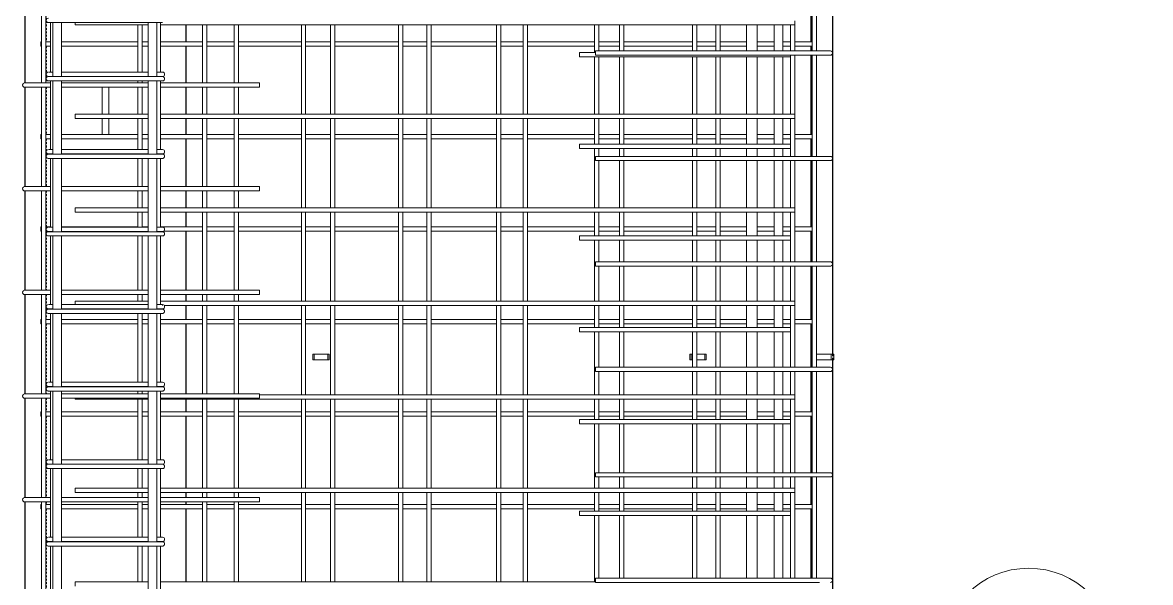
# Model space of a CAD drawing. Header units: millimetres. Extents: x 12473 to 23610, y -3081 to 6044.
# Drawn here: x 14611 to 16705, y 1246 to 2286 of the extents above; entities that cross this region are included whole.
import ezdxf

# ---------------------------------------------------------------- set-up
doc = ezdxf.new("R2010")
doc.units = ezdxf.units.MM
doc.linetypes.add('Dash', pattern=[6.36, 3.18, -3.18])
for name, color, linetype, lineweight in [('A-GENM', 13, 'Continuous', 18), ('A-WALL', 113, 'Continuous', 25), ('A-WALL-HDLN', 110, 'Dash', 25), ('G-ANNO-SYMB', 111, 'Continuous', 9), ('S-RBAR', 171, 'Continuous', 18)]:
    doc.layers.add(name, color=color, linetype=linetype, lineweight=lineweight)

# ---------------------------------------------------------------- blocks, each defined once
blk = doc.blocks.new('RR spread anchor face based - RR-SA-2_5-200-V2-Elevation Front 1')
at = {"layer": 'A-GENM'}
for p, q in [((15849.6, 630), (15852.1, 630)), ((15849.6, 620), (15849.6, 630)), ((15852.1, 630), (15854.6, 630)), ((15852.1, 620), (15852.1, 630)), ((15862.6, 630), (15877.1, 630)), ((15877.1, 630), (15879.6, 630)), ((15877.1, 620), (15877.1, 630)), ((15879.6, 630), (15879.6, 620)), ((15852.1, 620), (15849.6, 620)), ((15854.6, 620), (15852.1, 620)), ((15877.1, 620), (15862.6, 620)), ((15879.6, 620), (15877.1, 620))]:
    blk.add_line(p, q, dxfattribs=at)
blk = doc.blocks.new('RR spread anchor face based - RR-SA-2_5-250-1726823-Elevation Front 1')
at = {"layer": 'A-GENM'}
for p, q in [((16074.6, 1670), (16076.6, 1670)), ((16076.6, 1660), (16074.6, 1660)), ((16084.6, 1670), (16112.1, 1670)), ((16112.1, 1660), (16084.6, 1660)), ((16112.1, 1670), (16117.1, 1670)), ((16112.1, 1660), (16112.1, 1670)), ((16117.1, 1660), (16112.1, 1660)), ((16117.1, 1670), (16117.1, 1660))]:
    blk.add_line(p, q, dxfattribs=at)
blk = doc.blocks.new('RR spread anchor face based - RR-SA-2_5-200-V4-Elevation Front 1')
at = {"layer": 'A-GENM'}
for p, q in [((15149.6, -700), (15152.1, -700)), ((15149.6, -710), (15149.6, -700)), ((15152.1, -710), (15149.6, -710)), ((15152.1, -700), (15177.1, -700)), ((15152.1, -710), (15152.1, -700)), ((15177.1, -710), (15152.1, -710)), ((15177.1, -700), (15179.6, -700)), ((15177.1, -710), (15177.1, -700)), ((15179.6, -710), (15177.1, -710)), ((15179.6, -700), (15179.6, -710))]:
    blk.add_line(p, q, dxfattribs=at)
blk = doc.blocks.new('Detail View - M_Section Head - Filled SHOP DWG-1002450-Elevation Front 1')
at = {"layer": 'G-ANNO-SYMB'}
h = blk.add_hatch(color=256, dxfattribs=at)
edge = h.paths.add_edge_path()
edge.add_line((16252.2, 3732.8), (16318.5, 3732.8))
edge.add_arc((16478.5, 3732.8), 160, 180, 225)
edge.add_line((16365.4, 3619.7), (16252.2, 3732.8))
h = blk.add_hatch(color=256, dxfattribs=at)
edge = h.paths.add_edge_path()
edge.add_line((16704.8, 3732.8), (16591.6, 3619.7))
edge.add_arc((16478.5, 3732.8), 160, 315, 360)
edge.add_line((16638.5, 3732.8), (16704.8, 3732.8))
h = blk.add_hatch(color=256, dxfattribs=at)
edge = h.paths.add_edge_path()
edge.add_line((16478.5, 3506.5), (16365.4, 3619.7))
edge.add_arc((16478.5, 3732.8), 160, 225, 270)
edge.add_line((16478.5, 3572.8), (16478.5, 3506.5))
h = blk.add_hatch(color=256, dxfattribs=at)
edge = h.paths.add_edge_path()
edge.add_line((16478.5, 3506.5), (16478.5, 3572.8))
edge.add_arc((16478.5, 3732.8), 160, 270, 315)
edge.add_line((16591.6, 3619.7), (16478.5, 3506.5))
for p, q in [((16478.5, 3506.5), (16252.2, 3732.8)), ((16318.5, 3732.8), (16252.2, 3732.8)), ((16252.2, 3732.8), (16365.4, 3619.7)), ((16318.5, 3732.8), (16252.2, 3732.8)), ((16478.5, 3506.5), (16704.8, 3732.8)), ((16591.6, 3619.7), (16704.8, 3732.8)), ((16638.5, 3732.8), (16704.8, 3732.8)), ((16704.8, 3732.8), (16638.5, 3732.8)), ((16365.4, 3619.7), (16478.5, 3506.5)), ((16478.5, 3506.5), (16591.6, 3619.7)), ((16478.5, 3572.8), (16478.5, 3506.5)), ((16478.5, 3506.5), (16478.5, 3572.8))]:
    blk.add_line(p, q, dxfattribs=at)
for start, end in [(360, 180), (180, 360), (180, 225), (315, 0), (225, 270), (270, 315)]:
    blk.add_arc((16478.5, 3732.8), 160, start, end, dxfattribs=at)

msp = doc.modelspace()

# ---------------------------------------------------------------- linework, layer by layer
at = {"layer": 'A-GENM', "flags": 128}
for points in [[(14758.2, 2165.8), (14758.2, 2154.2), (14758.2, 2137.1), (14758.2, 2117.1), (14758.2, 2115.9)], [(14770.9, 2115.9), (14770.9, 2122.6), (14770.9, 2142.2), (14770.9, 2158), (14770.9, 2166)], [(14758.2, 2107.9), (14758.2, 2097.6), (14758.2, 2081.7), (14758.2, 2078.2)], [(14770.9, 2078.2), (14770.9, 2085.5), (14770.9, 2102.7), (14770.9, 2107.9)]]:
    msp.add_lwpolyline(points, dxfattribs=at)
at = {"layer": 'A-WALL'}
for p, q in [((16114.6, 2990), (16114.6, 1670)), ((16074.6, 2249.9), (16074.6, 2413.7)), ((14614.6, 2358.5), (14614.6, 2174)), ((14914.6, 2249.9), (14914.6, 2281.5)), ((14914.6, 2174), (14914.6, 2241.9)), ((16074.6, 2233.4), (16074.6, 2241.9)), ((16074.6, 2078.2), (16074.6, 2225.4)), ((14614.6, 2166), (14614.6, 1981.5)), ((14914.6, 2115.9), (14914.6, 2166)), ((14914.6, 2078.2), (14914.6, 2107.9)), ((14914.6, 1981.5), (14914.6, 2070.2)), ((16074.6, 2037.6), (16074.6, 2070.2)), ((16074.6, 1906.4), (16074.6, 2029.6)), ((14614.6, 1973.5), (14614.6, 1789)), ((14914.6, 1942.2), (14914.6, 1973.5)), ((14914.6, 1906.4), (14914.6, 1934.2)), ((14914.6, 1789), (14914.6, 1898.4)), ((16074.6, 1841.8), (16074.6, 1898.4)), ((16074.6, 1734.7), (16074.6, 1833.8)), ((14614.6, 1781), (14614.6, 1596.5)), ((14914.6, 1768.6), (14914.6, 1781)), ((14914.6, 1734.7), (14914.6, 1760.6)), ((14914.6, 1596.5), (14914.6, 1726.7)), ((16074.6, 1646), (16074.6, 1726.7)), ((16114.6, 1660), (16114.6, 630)), ((16074.6, 1562.9), (16074.6, 1638)), ((14614.6, 1588.5), (14614.6, 1404)), ((14914.6, 1562.9), (14914.6, 1587)), ((14914.6, 1421.3), (14914.6, 1554.9)), ((16074.6, 1450.2), (16074.6, 1554.9)), ((16074.6, 1391.1), (16074.6, 1442.2)), ((14914.6, 1404), (14914.6, 1413.3)), ((14614.6, 1396), (14614.6, 1211.5)), ((14914.6, 1391.1), (14914.6, 1396)), ((14914.6, 1247.7), (14914.6, 1383.1)), ((16074.6, 1254.4), (16074.6, 1383.1))]:
    msp.add_line(p, q, dxfattribs=at)
at = {"layer": 'A-WALL-HDLN'}
for p, q in [((14654.6, 2358.5), (14654.6, 2249.9)), ((14654.6, 2241.9), (14654.6, 2191.1)), ((14654.6, 2188.9), (14654.6, 2182.7)), ((14654.6, 2180.5), (14654.6, 2174)), ((14654.6, 2166), (14654.6, 2078.2)), ((14654.6, 2070.2), (14654.6, 2047.1)), ((14654.6, 2045), (14654.6, 2038.7)), ((14654.6, 2036.6), (14654.6, 1981.5)), ((14654.6, 1973.5), (14654.6, 1906.4)), ((14654.6, 1898.4), (14654.6, 1894.8)), ((14654.6, 1892.6), (14654.6, 1789)), ((14654.6, 1781), (14654.6, 1759.3)), ((14654.6, 1757.1), (14654.6, 1750.8)), ((14654.6, 1748.7), (14654.6, 1734.7)), ((14654.6, 1726.7), (14654.6, 1615.3)), ((16114.6, 1670), (16114.6, 1660)), ((14654.6, 1613.1), (14654.6, 1606.9)), ((14654.6, 1604.7), (14654.6, 1596.5)), ((14654.6, 1588.5), (14654.6, 1562.9)), ((14654.6, 1554.9), (14654.6, 1471.4)), ((14654.6, 1469.2), (14654.6, 1462.9)), ((14654.6, 1460.8), (14654.6, 1404)), ((14654.6, 1396), (14654.6, 1391.1)), ((14654.6, 1383.1), (14654.6, 1327.4)), ((14654.6, 1325.2), (14654.6, 1319)), ((14654.6, 1316.8), (14654.6, 1219.4))]:
    msp.add_line(p, q, dxfattribs=at)
at = {"layer": 'S-RBAR'}
for p, q in [((16076.6, 2233.4), (16076.6, 2421.2)), ((16084.6, 2233.4), (16084.6, 2421.2)), ((14645.6, 2174), (14645.6, 2358.5)), ((14653.6, 2174), (14653.6, 2358.5)), ((14678.6, 2286), (14658.6, 2286)), ((14662.7, 2194), (14662.7, 2286)), ((14666.8, 2185.6), (14666.8, 2286)), ((14678.6, 2286), (14850.6, 2286)), ((14682.8, 2185.6), (14682.8, 2286)), ((14708.1, 2281.5), (14708.1, 2286)), ((14843.9, 2185.6), (14843.9, 2286)), ((14864.7, 2286), (14850.6, 2286)), ((14859.9, 2185.6), (14859.9, 2286)), ((14870.6, 2286), (14864.7, 2286)), ((14870.6, 2286), (14864.7, 2286)), ((14866.5, 2194), (14866.5, 2286)), ((16044.6, 2281.5), (16044.6, 2289.5)), ((14708.1, 2281.5), (14843.9, 2281.5)), ((14824.5, 2194), (14824.5, 2281.5)), ((14832.5, 2194), (14832.5, 2281.5)), ((14866.5, 2281.5), (16044.6, 2281.5)), ((14944.6, 2174), (14944.6, 2281.5)), ((14952.6, 2174), (14952.6, 2281.5)), ((15003.4, 2174), (15003.4, 2281.5)), ((15011.4, 2174), (15011.4, 2281.5)), ((15128.2, 2115.9), (15128.2, 2281.5)), ((15136.2, 2115.9), (15136.2, 2281.5)), ((15182.2, 2115.9), (15182.2, 2281.5)), ((15190.2, 2115.9), (15190.2, 2281.5)), ((15308.6, 2115.9), (15308.6, 2281.5)), ((15316.6, 2115.9), (15316.6, 2281.5)), ((15361.1, 2115.9), (15361.1, 2281.5)), ((15369.1, 2115.9), (15369.1, 2281.5)), ((15490.6, 2115.9), (15490.6, 2281.5)), ((15498.6, 2115.9), (15498.6, 2281.5)), ((15540, 2115.9), (15540, 2281.5)), ((15548, 2115.9), (15548, 2281.5)), ((15672.6, 2230.6), (15672.6, 2281.5)), ((15680.6, 2233.4), (15680.6, 2281.5)), ((15718.8, 2233.4), (15718.8, 2281.5)), ((15726.8, 2233.4), (15726.8, 2281.5)), ((15854.6, 2233.4), (15854.6, 2281.5)), ((15862.6, 2233.4), (15862.6, 2281.5)), ((15897.7, 2233.4), (15897.7, 2281.5)), ((15905.7, 2233.4), (15905.7, 2281.5)), ((15954.6, 2233.4), (15954.6, 2281.5)), ((15974.6, 2233.4), (15974.6, 2281.5)), ((16006.3, 2233.4), (16006.3, 2281.5)), ((16022.3, 2233.4), (16022.3, 2281.5)), ((16036.6, 2233.4), (16036.6, 2281.5)), ((16044.6, 2233.4), (16044.6, 2281.5)), ((14644.6, 2249.9), (14645.6, 2249.9)), ((14644.6, 2241.9), (14644.6, 2249.9)), ((14644.6, 2241.9), (14645.6, 2241.9)), ((14653.6, 2249.9), (14662.7, 2249.9)), ((14653.6, 2241.9), (14662.7, 2241.9)), ((14682.8, 2249.9), (14824.5, 2249.9)), ((14682.8, 2241.9), (14824.5, 2241.9)), ((14832.5, 2249.9), (14843.9, 2249.9)), ((14832.5, 2241.9), (14843.9, 2241.9)), ((14866.5, 2249.9), (14944.6, 2249.9)), ((14866.5, 2241.9), (14944.6, 2241.9)), ((14952.6, 2249.9), (15003.4, 2249.9)), ((14952.6, 2241.9), (15003.4, 2241.9)), ((15011.4, 2249.9), (15128.2, 2249.9)), ((15011.4, 2241.9), (15128.2, 2241.9)), ((15136.2, 2249.9), (15182.2, 2249.9)), ((15136.2, 2241.9), (15182.2, 2241.9)), ((15190.2, 2249.9), (15308.6, 2249.9)), ((15190.2, 2241.9), (15308.6, 2241.9)), ((15316.6, 2249.9), (15361.1, 2249.9)), ((15316.6, 2241.9), (15361.1, 2241.9)), ((15369.1, 2249.9), (15490.6, 2249.9)), ((15369.1, 2241.9), (15490.6, 2241.9)), ((15498.6, 2249.9), (15540, 2249.9)), ((15498.6, 2241.9), (15540, 2241.9)), ((15548, 2249.9), (15672.6, 2249.9)), ((15548, 2241.9), (15672.6, 2241.9)), ((15680.6, 2249.9), (15718.8, 2249.9)), ((15680.6, 2241.9), (15718.8, 2241.9)), ((15726.8, 2249.9), (15854.6, 2249.9)), ((15726.8, 2241.9), (15854.6, 2241.9)), ((15862.6, 2249.9), (15897.7, 2249.9)), ((15862.6, 2241.9), (15897.7, 2241.9)), ((15905.7, 2249.9), (15954.6, 2249.9)), ((15905.7, 2241.9), (15954.6, 2241.9)), ((15974.6, 2249.9), (16006.3, 2249.9)), ((15974.6, 2241.9), (16006.3, 2241.9)), ((16022.3, 2249.9), (16036.6, 2249.9)), ((16022.3, 2241.9), (16036.6, 2241.9)), ((16044.6, 2249.9), (16076.6, 2249.9)), ((16044.6, 2241.9), (16076.6, 2241.9)), ((15674.6, 2230.6), (15644.6, 2230.6)), ((15644.6, 2230.6), (15644.6, 2222.6)), ((16004.6, 2222.6), (15644.6, 2222.6)), ((15672.6, 2115.9), (15672.6, 2222.6)), ((15674.6, 2233.4), (16090.6, 2233.4)), ((15674.6, 2225.4), (15674.6, 2233.4)), ((15674.6, 2225.4), (16090.6, 2225.4)), ((15680.6, 2115.9), (15680.6, 2222.6)), ((15718.8, 2115.9), (15718.8, 2222.6)), ((15726.8, 2115.9), (15726.8, 2222.6)), ((15854.6, 2115.9), (15854.6, 2222.6)), ((15862.6, 2115.9), (15862.6, 2222.6)), ((15897.7, 2115.9), (15897.7, 2222.6)), ((15905.7, 2115.9), (15905.7, 2222.6)), ((15954.6, 2115.9), (15954.6, 2222.6)), ((15974.6, 2115.9), (15974.6, 2222.6)), ((16004.6, 2222.6), (16037.2, 2222.6)), ((16006.3, 2115.9), (16006.3, 2222.6)), ((16022.3, 2115.9), (16022.3, 2222.6)), ((16036.6, 2115.9), (16036.6, 2225.4)), ((16044.6, 2115.9), (16044.6, 2225.4)), ((16076.6, 2037.6), (16076.6, 2225.4)), ((16084.6, 2037.6), (16084.6, 2225.4)), ((16110.6, 2233.4), (16090.6, 2233.4)), ((16110.6, 2225.4), (16090.6, 2225.4)), ((14658.4, 2186), (14666.2, 2186)), ((14678.4, 2185.6), (14658.4, 2185.6)), ((14659.1, 2194), (14664.2, 2194)), ((14664.2, 2194), (14666.4, 2194)), ((14678.4, 2185.6), (14850.4, 2185.6)), ((14843.9, 2194), (14682.8, 2194)), ((14843.9, 2186), (14682.8, 2186)), ((14870.4, 2185.6), (14850.4, 2185.6)), ((14870.4, 2185.6), (14850.4, 2185.6)), ((14860.1, 2194), (14864.5, 2194)), ((14860.5, 2186), (14870.4, 2186)), ((14864.5, 2194), (14870.4, 2194)), ((14614.6, 2174), (14634.6, 2174)), ((14614.6, 2166), (14634.6, 2166)), ((14662.7, 2174), (14634.6, 2174)), ((14662.7, 2166), (14634.6, 2166)), ((14645.6, 1981.5), (14645.6, 2166)), ((14653.6, 1981.5), (14653.6, 2166)), ((14678.4, 2177.6), (14658.4, 2177.6)), ((14662.7, 2050.1), (14662.7, 2177.6)), ((14666.8, 2041.7), (14666.8, 2177.6)), ((14678.4, 2177.6), (14850.4, 2177.6)), ((14682.8, 2041.7), (14682.8, 2177.6)), ((14843.9, 2174), (14682.8, 2174)), ((14843.9, 2166), (14682.8, 2166)), ((14824.5, 2174), (14824.5, 2177.6)), ((14824.5, 2115.9), (14824.5, 2166)), ((14832.5, 2174), (14832.5, 2177.6)), ((14832.5, 2115.9), (14832.5, 2166)), ((14843.9, 2041.7), (14843.9, 2177.6)), ((14864.5, 2177.6), (14850.4, 2177.6)), ((14859.9, 2041.7), (14859.9, 2177.6)), ((14870.4, 2177.6), (14864.5, 2177.6)), ((14870.4, 2177.6), (14864.5, 2177.6)), ((14866.5, 2050.1), (14866.5, 2177.6)), ((15050.6, 2174), (14866.5, 2174)), ((15050.6, 2166), (14866.5, 2166)), ((14944.6, 2115.9), (14944.6, 2166)), ((14952.6, 2115.9), (14952.6, 2166)), ((15003.4, 2115.9), (15003.4, 2166)), ((15011.4, 2115.9), (15011.4, 2166)), ((15050.6, 2174), (15050.6, 2166)), ((14708.1, 2115.9), (14843.9, 2115.9)), ((14708.1, 2107.9), (14708.1, 2115.9)), ((14866.5, 2115.9), (16044.6, 2115.9)), ((16044.6, 2107.9), (16044.6, 2115.9)), ((14708.1, 2107.9), (14843.9, 2107.9)), ((14824.5, 2050.1), (14824.5, 2107.9)), ((14832.5, 2050.1), (14832.5, 2107.9)), ((14866.5, 2107.9), (16044.6, 2107.9)), ((14944.6, 1981.5), (14944.6, 2107.9)), ((14952.6, 1981.5), (14952.6, 2107.9)), ((15003.4, 1981.5), (15003.4, 2107.9)), ((15011.4, 1981.5), (15011.4, 2107.9)), ((15128.2, 1942.2), (15128.2, 2107.9)), ((15136.2, 1942.2), (15136.2, 2107.9)), ((15182.2, 1942.2), (15182.2, 2107.9)), ((15190.2, 1942.2), (15190.2, 2107.9)), ((15308.6, 1942.2), (15308.6, 2107.9)), ((15316.6, 1942.2), (15316.6, 2107.9)), ((15361.1, 1942.2), (15361.1, 2107.9)), ((15369.1, 1942.2), (15369.1, 2107.9)), ((15490.6, 1942.2), (15490.6, 2107.9)), ((15498.6, 1942.2), (15498.6, 2107.9)), ((15540, 1942.2), (15540, 2107.9)), ((15548, 1942.2), (15548, 2107.9)), ((15672.6, 2060.2), (15672.6, 2107.9)), ((15680.6, 2060.2), (15680.6, 2107.9)), ((15718.8, 2060.2), (15718.8, 2107.9)), ((15726.8, 2060.2), (15726.8, 2107.9)), ((15854.6, 2060.2), (15854.6, 2107.9)), ((15862.6, 2060.2), (15862.6, 2107.9)), ((15897.7, 2060.2), (15897.7, 2107.9)), ((15905.7, 2060.2), (15905.7, 2107.9)), ((15954.6, 2060.2), (15954.6, 2107.9)), ((15974.6, 2060.2), (15974.6, 2107.9)), ((16006.3, 2060.2), (16006.3, 2107.9)), ((16022.3, 2060.2), (16022.3, 2107.9)), ((16036.6, 2037.6), (16036.6, 2107.9)), ((16044.6, 2037.6), (16044.6, 2107.9)), ((14644.6, 2078.2), (14645.6, 2078.2)), ((14644.6, 2070.2), (14644.6, 2078.2)), ((14653.6, 2078.2), (14662.7, 2078.2)), ((14682.8, 2078.2), (14824.5, 2078.2)), ((14832.5, 2078.2), (14843.9, 2078.2)), ((14866.5, 2078.2), (14944.6, 2078.2)), ((14952.6, 2078.2), (15003.4, 2078.2)), ((15011.4, 2078.2), (15128.2, 2078.2)), ((15136.2, 2078.2), (15182.2, 2078.2)), ((15190.2, 2078.2), (15308.6, 2078.2)), ((15316.6, 2078.2), (15361.1, 2078.2)), ((15369.1, 2078.2), (15490.6, 2078.2)), ((15498.6, 2078.2), (15540, 2078.2)), ((15548, 2078.2), (15672.6, 2078.2)), ((15680.6, 2078.2), (15718.8, 2078.2)), ((15726.8, 2078.2), (15854.6, 2078.2)), ((15862.6, 2078.2), (15897.7, 2078.2)), ((15905.7, 2078.2), (15954.6, 2078.2)), ((15974.6, 2078.2), (16006.3, 2078.2)), ((16022.3, 2078.2), (16036.6, 2078.2)), ((16044.6, 2078.2), (16076.6, 2078.2)), ((14644.6, 2070.2), (14645.6, 2070.2)), ((14653.6, 2070.2), (14662.7, 2070.2)), ((14682.8, 2070.2), (14824.5, 2070.2)), ((14832.5, 2070.2), (14843.9, 2070.2)), ((14866.5, 2070.2), (14944.6, 2070.2)), ((14952.6, 2070.2), (15003.4, 2070.2)), ((15011.4, 2070.2), (15128.2, 2070.2)), ((15136.2, 2070.2), (15182.2, 2070.2)), ((15190.2, 2070.2), (15308.6, 2070.2)), ((15316.6, 2070.2), (15361.1, 2070.2)), ((15369.1, 2070.2), (15490.6, 2070.2)), ((15498.6, 2070.2), (15540, 2070.2)), ((15548, 2070.2), (15672.6, 2070.2)), ((16004.6, 2060.2), (15644.6, 2060.2)), ((15644.6, 2060.2), (15644.6, 2052.2)), ((15680.6, 2070.2), (15718.8, 2070.2)), ((15726.8, 2070.2), (15854.6, 2070.2)), ((15862.6, 2070.2), (15897.7, 2070.2)), ((15905.7, 2070.2), (15954.6, 2070.2)), ((15974.6, 2070.2), (16006.3, 2070.2)), ((16004.6, 2060.2), (16037.2, 2060.2)), ((16022.3, 2070.2), (16036.6, 2070.2)), ((16044.6, 2070.2), (16076.6, 2070.2)), ((14658.4, 2042.1), (14666.2, 2042.1)), ((14678.4, 2041.7), (14658.4, 2041.7)), ((14678.4, 2033.7), (14658.4, 2033.7)), ((14659.1, 2050.1), (14664.2, 2050.1)), ((14662.7, 1906.1), (14662.7, 2033.7)), ((14664.2, 2050.1), (14666.4, 2050.1)), ((14666.8, 1897.7), (14666.8, 2033.7)), ((14678.4, 2041.7), (14850.4, 2041.7)), ((14678.4, 2033.7), (14850.4, 2033.7)), ((14843.9, 2050.1), (14682.8, 2050.1)), ((14843.9, 2042.1), (14682.8, 2042.1)), ((14682.8, 1897.7), (14682.8, 2033.7)), ((14824.5, 1981.5), (14824.5, 2033.7)), ((14832.5, 1981.5), (14832.5, 2033.7)), ((14843.9, 1897.7), (14843.9, 2033.7)), ((14870.4, 2041.7), (14850.4, 2041.7)), ((14870.4, 2041.7), (14850.4, 2041.7)), ((14864.5, 2033.7), (14850.4, 2033.7)), ((14859.9, 1897.7), (14859.9, 2033.7)), ((14860.1, 2050.1), (14864.5, 2050.1)), ((14860.5, 2042.1), (14870.4, 2042.1)), ((14864.5, 2050.1), (14870.4, 2050.1)), ((14870.4, 2033.7), (14864.5, 2033.7)), ((14870.4, 2033.7), (14864.5, 2033.7)), ((14866.5, 1906.1), (14866.5, 2033.7)), ((16004.6, 2052.2), (15644.6, 2052.2)), ((15672.6, 1942.2), (15672.6, 2052.2)), ((15674.6, 2037.6), (16090.6, 2037.6)), ((15674.6, 2029.6), (15674.6, 2037.6)), ((15680.6, 2037.6), (15680.6, 2052.2)), ((15718.8, 2037.6), (15718.8, 2052.2)), ((15726.8, 2037.6), (15726.8, 2052.2)), ((15854.6, 2037.6), (15854.6, 2052.2)), ((15862.6, 2037.6), (15862.6, 2052.2)), ((15897.7, 2037.6), (15897.7, 2052.2)), ((15905.7, 2037.6), (15905.7, 2052.2)), ((15954.6, 2037.6), (15954.6, 2052.2)), ((15974.6, 2037.6), (15974.6, 2052.2)), ((16004.6, 2052.2), (16037.2, 2052.2)), ((16006.3, 2037.6), (16006.3, 2052.2)), ((16022.3, 2037.6), (16022.3, 2052.2)), ((16110.6, 2037.6), (16090.6, 2037.6)), ((15674.6, 2029.6), (16090.6, 2029.6)), ((15680.6, 1942.2), (15680.6, 2029.6)), ((15718.8, 1942.2), (15718.8, 2029.6)), ((15726.8, 1942.2), (15726.8, 2029.6)), ((15854.6, 1942.2), (15854.6, 2029.6)), ((15862.6, 1942.2), (15862.6, 2029.6)), ((15897.7, 1942.2), (15897.7, 2029.6)), ((15905.7, 1942.2), (15905.7, 2029.6)), ((15954.6, 1942.2), (15954.6, 2029.6)), ((15974.6, 1942.2), (15974.6, 2029.6)), ((16006.3, 1942.2), (16006.3, 2029.6)), ((16022.3, 1942.2), (16022.3, 2029.6)), ((16036.6, 1942.2), (16036.6, 2029.6)), ((16044.6, 1942.2), (16044.6, 2029.6)), ((16076.6, 1841.8), (16076.6, 2029.6)), ((16084.6, 1841.8), (16084.6, 2029.6)), ((16110.6, 2029.6), (16090.6, 2029.6)), ((14614.6, 1981.5), (14634.6, 1981.5)), ((14614.6, 1973.5), (14634.6, 1973.5)), ((14662.7, 1981.5), (14634.6, 1981.5)), ((14662.7, 1973.5), (14634.6, 1973.5)), ((14645.6, 1789), (14645.6, 1973.5)), ((14653.6, 1789), (14653.6, 1973.5)), ((14843.9, 1981.5), (14682.8, 1981.5)), ((14843.9, 1973.5), (14682.8, 1973.5)), ((14824.5, 1942.2), (14824.5, 1973.5)), ((14832.5, 1942.2), (14832.5, 1973.5)), ((15050.6, 1981.5), (14866.5, 1981.5)), ((15050.6, 1973.5), (14866.5, 1973.5)), ((14944.6, 1942.2), (14944.6, 1973.5)), ((14952.6, 1942.2), (14952.6, 1973.5)), ((15003.4, 1942.2), (15003.4, 1973.5)), ((15011.4, 1942.2), (15011.4, 1973.5)), ((15050.6, 1981.5), (15050.6, 1973.5)), ((14708.1, 1942.2), (14843.9, 1942.2)), ((14708.1, 1934.2), (14708.1, 1942.2)), ((14708.1, 1934.2), (14843.9, 1934.2)), ((14824.5, 1906.1), (14824.5, 1934.2)), ((14832.5, 1906.1), (14832.5, 1934.2)), ((14866.5, 1942.2), (16044.6, 1942.2)), ((14866.5, 1934.2), (16044.6, 1934.2)), ((14944.6, 1789), (14944.6, 1934.2)), ((14952.6, 1789), (14952.6, 1934.2)), ((15003.4, 1789), (15003.4, 1934.2)), ((15011.4, 1789), (15011.4, 1934.2)), ((15128.2, 1768.6), (15128.2, 1934.2)), ((15136.2, 1768.6), (15136.2, 1934.2)), ((15182.2, 1768.6), (15182.2, 1934.2)), ((15190.2, 1768.6), (15190.2, 1934.2)), ((15308.6, 1768.6), (15308.6, 1934.2)), ((15316.6, 1768.6), (15316.6, 1934.2)), ((15361.1, 1768.6), (15361.1, 1934.2)), ((15369.1, 1768.6), (15369.1, 1934.2)), ((15490.6, 1768.6), (15490.6, 1934.2)), ((15498.6, 1768.6), (15498.6, 1934.2)), ((15540, 1768.6), (15540, 1934.2)), ((15548, 1768.6), (15548, 1934.2)), ((15672.6, 1889.8), (15672.6, 1934.2)), ((15680.6, 1889.8), (15680.6, 1934.2)), ((15718.8, 1889.8), (15718.8, 1934.2)), ((15726.8, 1889.8), (15726.8, 1934.2)), ((15854.6, 1889.8), (15854.6, 1934.2)), ((15862.6, 1889.8), (15862.6, 1934.2)), ((15897.7, 1889.8), (15897.7, 1934.2)), ((15905.7, 1889.8), (15905.7, 1934.2)), ((15954.6, 1889.8), (15954.6, 1934.2)), ((15974.6, 1889.8), (15974.6, 1934.2)), ((16006.3, 1889.8), (16006.3, 1934.2)), ((16022.3, 1889.8), (16022.3, 1934.2)), ((16036.6, 1841.8), (16036.6, 1934.2)), ((16044.6, 1934.2), (16044.6, 1942.2)), ((16044.6, 1841.8), (16044.6, 1934.2)), ((14644.6, 1906.4), (14645.6, 1906.4)), ((14644.6, 1898.4), (14644.6, 1906.4)), ((14653.6, 1906.4), (14662.7, 1906.4)), ((14659.1, 1906.1), (14664.2, 1906.1)), ((14664.2, 1906.1), (14666.4, 1906.1)), ((14682.8, 1906.4), (14824.5, 1906.4)), ((14843.9, 1906.1), (14682.8, 1906.1)), ((14832.5, 1906.4), (14843.9, 1906.4)), ((14860.1, 1906.1), (14864.5, 1906.1)), ((14864.5, 1906.1), (14870.4, 1906.1)), ((14866.5, 1906.4), (14944.6, 1906.4)), ((14952.6, 1906.4), (15003.4, 1906.4)), ((15011.4, 1906.4), (15128.2, 1906.4)), ((15136.2, 1906.4), (15182.2, 1906.4)), ((15190.2, 1906.4), (15308.6, 1906.4)), ((15316.6, 1906.4), (15361.1, 1906.4)), ((15369.1, 1906.4), (15490.6, 1906.4)), ((15498.6, 1906.4), (15540, 1906.4)), ((15548, 1906.4), (15672.6, 1906.4)), ((15680.6, 1906.4), (15718.8, 1906.4)), ((15726.8, 1906.4), (15854.6, 1906.4)), ((15862.6, 1906.4), (15897.7, 1906.4)), ((15905.7, 1906.4), (15954.6, 1906.4)), ((15974.6, 1906.4), (16006.3, 1906.4)), ((16022.3, 1906.4), (16036.6, 1906.4)), ((16044.6, 1906.4), (16076.6, 1906.4)), ((14644.6, 1898.4), (14645.6, 1898.4)), ((14653.6, 1898.4), (14656.9, 1898.4)), ((14658.4, 1898.1), (14666.2, 1898.1)), ((14678.4, 1897.7), (14658.4, 1897.7)), ((14678.4, 1889.7), (14658.4, 1889.7)), ((14662.7, 1762.2), (14662.7, 1889.7)), ((14666.8, 1753.8), (14666.8, 1889.7)), ((14678.4, 1897.7), (14850.4, 1897.7)), ((14678.4, 1889.7), (14850.4, 1889.7)), ((14843.9, 1898.1), (14682.8, 1898.1)), ((14682.8, 1753.8), (14682.8, 1889.7)), ((14824.5, 1789), (14824.5, 1889.7)), ((14832.5, 1789), (14832.5, 1889.7)), ((14843.9, 1753.8), (14843.9, 1889.7)), ((14870.4, 1897.7), (14850.4, 1897.7)), ((14870.4, 1897.7), (14850.4, 1897.7)), ((14864.5, 1889.7), (14850.4, 1889.7)), ((14859.9, 1753.8), (14859.9, 1889.7)), ((14860.5, 1898.1), (14870.4, 1898.1)), ((14870.4, 1889.7), (14864.5, 1889.7)), ((14870.4, 1889.7), (14864.5, 1889.7)), ((14866.5, 1762.2), (14866.5, 1889.7)), ((14871.8, 1898.4), (14944.6, 1898.4)), ((14952.6, 1898.4), (15003.4, 1898.4)), ((15011.4, 1898.4), (15128.2, 1898.4)), ((15136.2, 1898.4), (15182.2, 1898.4)), ((15190.2, 1898.4), (15308.6, 1898.4)), ((15316.6, 1898.4), (15361.1, 1898.4)), ((15369.1, 1898.4), (15490.6, 1898.4)), ((15498.6, 1898.4), (15540, 1898.4)), ((15548, 1898.4), (15672.6, 1898.4)), ((16004.6, 1889.8), (15644.6, 1889.8)), ((15644.6, 1889.8), (15644.6, 1881.8)), ((15680.6, 1898.4), (15718.8, 1898.4)), ((15726.8, 1898.4), (15854.6, 1898.4)), ((15862.6, 1898.4), (15897.7, 1898.4)), ((15905.7, 1898.4), (15954.6, 1898.4)), ((15974.6, 1898.4), (16006.3, 1898.4)), ((16004.6, 1889.8), (16037.2, 1889.8)), ((16022.3, 1898.4), (16036.6, 1898.4)), ((16044.6, 1898.4), (16076.6, 1898.4)), ((16004.6, 1881.8), (15644.6, 1881.8)), ((15672.6, 1768.6), (15672.6, 1881.8)), ((15680.6, 1841.8), (15680.6, 1881.8)), ((15718.8, 1841.8), (15718.8, 1881.8)), ((15726.8, 1841.8), (15726.8, 1881.8)), ((15854.6, 1841.8), (15854.6, 1881.8)), ((15862.6, 1841.8), (15862.6, 1881.8)), ((15897.7, 1841.8), (15897.7, 1881.8)), ((15905.7, 1841.8), (15905.7, 1881.8)), ((15954.6, 1841.8), (15954.6, 1881.8)), ((15974.6, 1841.8), (15974.6, 1881.8)), ((16004.6, 1881.8), (16037.2, 1881.8)), ((16006.3, 1841.8), (16006.3, 1881.8)), ((16022.3, 1841.8), (16022.3, 1881.8)), ((15674.6, 1841.8), (16090.6, 1841.8)), ((15674.6, 1833.8), (15674.6, 1841.8)), ((15674.6, 1833.8), (16090.6, 1833.8)), ((15680.6, 1768.6), (15680.6, 1833.8)), ((15718.8, 1768.6), (15718.8, 1833.8)), ((15726.8, 1768.6), (15726.8, 1833.8)), ((15854.6, 1768.6), (15854.6, 1833.8)), ((15862.6, 1768.6), (15862.6, 1833.8)), ((15897.7, 1768.6), (15897.7, 1833.8)), ((15905.7, 1768.6), (15905.7, 1833.8)), ((15954.6, 1768.6), (15954.6, 1833.8)), ((15974.6, 1768.6), (15974.6, 1833.8)), ((16006.3, 1768.6), (16006.3, 1833.8)), ((16022.3, 1768.6), (16022.3, 1833.8)), ((16036.6, 1768.6), (16036.6, 1833.8)), ((16044.6, 1768.6), (16044.6, 1833.8)), ((16076.6, 1646), (16076.6, 1833.8)), ((16084.6, 1646), (16084.6, 1833.8)), ((16110.6, 1841.8), (16090.6, 1841.8)), ((16110.6, 1833.8), (16090.6, 1833.8)), ((14614.6, 1789), (14634.6, 1789)), ((14614.6, 1781), (14634.6, 1781)), ((14662.7, 1789), (14634.6, 1789)), ((14662.7, 1781), (14634.6, 1781)), ((14645.6, 1596.5), (14645.6, 1781)), ((14653.6, 1596.5), (14653.6, 1781)), ((14843.9, 1789), (14682.8, 1789)), ((14843.9, 1781), (14682.8, 1781)), ((14824.5, 1768.6), (14824.5, 1781)), ((14832.5, 1768.6), (14832.5, 1781)), ((15050.6, 1789), (14866.5, 1789)), ((15050.6, 1781), (14866.5, 1781)), ((14944.6, 1768.6), (14944.6, 1781)), ((14952.6, 1768.6), (14952.6, 1781)), ((15003.4, 1768.6), (15003.4, 1781)), ((15011.4, 1768.6), (15011.4, 1781)), ((15050.6, 1789), (15050.6, 1781)), ((14659.1, 1762.2), (14664.2, 1762.2)), ((14664.2, 1762.2), (14666.4, 1762.2)), ((14843.9, 1762.2), (14682.8, 1762.2)), ((14708.1, 1768.6), (14843.9, 1768.6)), ((14708.1, 1762.2), (14708.1, 1768.6)), ((14860.1, 1762.2), (14864.5, 1762.2)), ((14864.5, 1762.2), (14870.4, 1762.2)), ((14866.5, 1768.6), (16044.6, 1768.6)), ((14870.4, 1760.6), (14871.2, 1760.6)), ((14873.2, 1760.6), (16044.6, 1760.6)), ((14944.6, 1596.5), (14944.6, 1760.6)), ((14952.6, 1596.5), (14952.6, 1760.6)), ((15003.4, 1596.5), (15003.4, 1760.6)), ((15011.4, 1596.5), (15011.4, 1760.6)), ((15128.2, 1595), (15128.2, 1760.6)), ((15136.2, 1595), (15136.2, 1760.6)), ((15182.2, 1595), (15182.2, 1760.6)), ((15190.2, 1595), (15190.2, 1760.6)), ((15308.6, 1595), (15308.6, 1760.6)), ((15316.6, 1595), (15316.6, 1760.6)), ((15361.1, 1595), (15361.1, 1760.6)), ((15369.1, 1595), (15369.1, 1760.6)), ((15490.6, 1595), (15490.6, 1760.6)), ((15498.6, 1595), (15498.6, 1760.6)), ((15540, 1595), (15540, 1760.6)), ((15548, 1595), (15548, 1760.6)), ((15672.6, 1719.5), (15672.6, 1760.6)), ((15680.6, 1719.5), (15680.6, 1760.6)), ((15718.8, 1719.5), (15718.8, 1760.6)), ((15726.8, 1719.5), (15726.8, 1760.6)), ((15854.6, 1719.5), (15854.6, 1760.6)), ((15862.6, 1719.5), (15862.6, 1760.6)), ((15897.7, 1719.5), (15897.7, 1760.6)), ((15905.7, 1719.5), (15905.7, 1760.6)), ((15954.6, 1719.5), (15954.6, 1760.6)), ((15974.6, 1719.5), (15974.6, 1760.6)), ((16006.3, 1719.5), (16006.3, 1760.6)), ((16022.3, 1719.5), (16022.3, 1760.6)), ((16036.6, 1646), (16036.6, 1760.6)), ((16044.6, 1760.6), (16044.6, 1768.6)), ((16044.6, 1646), (16044.6, 1760.6)), ((14658.4, 1754.2), (14666.2, 1754.2)), ((14678.4, 1753.8), (14658.4, 1753.8)), ((14678.4, 1745.8), (14658.4, 1745.8)), ((14662.7, 1618.2), (14662.7, 1745.8)), ((14666.8, 1609.8), (14666.8, 1745.8)), ((14678.4, 1753.8), (14850.4, 1753.8)), ((14678.4, 1745.8), (14850.4, 1745.8)), ((14843.9, 1754.2), (14682.8, 1754.2)), ((14682.8, 1609.8), (14682.8, 1745.8)), ((14824.5, 1618.2), (14824.5, 1745.8)), ((14832.5, 1618.2), (14832.5, 1745.8)), ((14843.9, 1609.8), (14843.9, 1745.8)), ((14870.4, 1753.8), (14850.4, 1753.8)), ((14870.4, 1753.8), (14850.4, 1753.8)), ((14864.5, 1745.8), (14850.4, 1745.8)), ((14859.9, 1609.8), (14859.9, 1745.8)), ((14860.5, 1754.2), (14870.4, 1754.2)), ((14870.4, 1745.8), (14864.5, 1745.8)), ((14870.4, 1745.8), (14864.5, 1745.8)), ((14866.5, 1618.2), (14866.5, 1745.8)), ((14644.6, 1734.7), (14645.6, 1734.7)), ((14644.6, 1726.7), (14644.6, 1734.7)), ((14644.6, 1726.7), (14645.6, 1726.7)), ((14653.6, 1734.7), (14662.7, 1734.7)), ((14653.6, 1726.7), (14662.7, 1726.7)), ((14682.8, 1734.7), (14824.5, 1734.7)), ((14682.8, 1726.7), (14824.5, 1726.7)), ((14832.5, 1734.7), (14843.9, 1734.7)), ((14832.5, 1726.7), (14843.9, 1726.7)), ((14866.5, 1734.7), (14944.6, 1734.7)), ((14866.5, 1726.7), (14944.6, 1726.7)), ((14952.6, 1734.7), (15003.4, 1734.7)), ((14952.6, 1726.7), (15003.4, 1726.7)), ((15011.4, 1734.7), (15128.2, 1734.7)), ((15011.4, 1726.7), (15128.2, 1726.7)), ((15136.2, 1734.7), (15182.2, 1734.7)), ((15136.2, 1726.7), (15182.2, 1726.7)), ((15190.2, 1734.7), (15308.6, 1734.7)), ((15190.2, 1726.7), (15308.6, 1726.7)), ((15316.6, 1734.7), (15361.1, 1734.7)), ((15316.6, 1726.7), (15361.1, 1726.7)), ((15369.1, 1734.7), (15490.6, 1734.7)), ((15369.1, 1726.7), (15490.6, 1726.7)), ((15498.6, 1734.7), (15540, 1734.7)), ((15498.6, 1726.7), (15540, 1726.7)), ((15548, 1734.7), (15672.6, 1734.7)), ((15548, 1726.7), (15672.6, 1726.7)), ((16004.6, 1719.5), (15644.6, 1719.5)), ((15644.6, 1719.5), (15644.6, 1711.5)), ((15680.6, 1734.7), (15718.8, 1734.7)), ((15680.6, 1726.7), (15718.8, 1726.7)), ((15726.8, 1734.7), (15854.6, 1734.7)), ((15726.8, 1726.7), (15854.6, 1726.7)), ((15862.6, 1734.7), (15897.7, 1734.7)), ((15862.6, 1726.7), (15897.7, 1726.7)), ((15905.7, 1734.7), (15954.6, 1734.7)), ((15905.7, 1726.7), (15954.6, 1726.7)), ((15974.6, 1734.7), (16006.3, 1734.7)), ((15974.6, 1726.7), (16006.3, 1726.7)), ((16004.6, 1719.5), (16037.2, 1719.5)), ((16022.3, 1734.7), (16036.6, 1734.7)), ((16022.3, 1726.7), (16036.6, 1726.7)), ((16044.6, 1734.7), (16076.6, 1734.7)), ((16044.6, 1726.7), (16076.6, 1726.7)), ((16004.6, 1711.5), (15644.6, 1711.5)), ((15672.6, 1595), (15672.6, 1711.5)), ((15680.6, 1646), (15680.6, 1711.5)), ((15718.8, 1646), (15718.8, 1711.5)), ((15726.8, 1646), (15726.8, 1711.5)), ((15854.6, 1646), (15854.6, 1711.5)), ((15862.6, 1646), (15862.6, 1711.5)), ((15897.7, 1646), (15897.7, 1711.5)), ((15905.7, 1646), (15905.7, 1711.5)), ((15954.6, 1646), (15954.6, 1711.5)), ((15974.6, 1646), (15974.6, 1711.5)), ((16004.6, 1711.5), (16037.2, 1711.5)), ((16006.3, 1646), (16006.3, 1711.5)), ((16022.3, 1646), (16022.3, 1711.5)), ((15674.6, 1646), (16090.6, 1646)), ((15674.6, 1638), (15674.6, 1646)), ((15674.6, 1638), (16090.6, 1638)), ((15680.6, 1595), (15680.6, 1638)), ((15718.8, 1595), (15718.8, 1638)), ((15726.8, 1595), (15726.8, 1638)), ((15854.6, 1595), (15854.6, 1638)), ((15862.6, 1595), (15862.6, 1638)), ((15897.7, 1595), (15897.7, 1638)), ((15905.7, 1595), (15905.7, 1638)), ((15954.6, 1595), (15954.6, 1638)), ((15974.6, 1595), (15974.6, 1638)), ((16006.3, 1595), (16006.3, 1638)), ((16022.3, 1595), (16022.3, 1638)), ((16036.6, 1595), (16036.6, 1638)), ((16044.6, 1595), (16044.6, 1638)), ((16076.6, 1450.2), (16076.6, 1638)), ((16084.6, 1450.2), (16084.6, 1638)), ((16110.6, 1646), (16090.6, 1646)), ((16110.6, 1638), (16090.6, 1638)), ((14659.1, 1618.2), (14664.2, 1618.2)), ((14664.2, 1618.2), (14666.4, 1618.2)), ((14843.9, 1618.2), (14682.8, 1618.2)), ((14860.1, 1618.2), (14864.5, 1618.2)), ((14864.5, 1618.2), (14870.4, 1618.2)), ((14614.6, 1596.5), (14634.6, 1596.5)), ((14662.7, 1596.5), (14634.6, 1596.5)), ((14658.4, 1610.2), (14666.2, 1610.2)), ((14678.4, 1609.8), (14658.4, 1609.8)), ((14678.4, 1601.8), (14658.4, 1601.8)), ((14662.7, 1474.3), (14662.7, 1601.7)), ((14666.8, 1465.9), (14666.8, 1601.7)), ((14678.4, 1609.8), (14850.4, 1609.8)), ((14678.4, 1601.8), (14850.4, 1601.8)), ((14843.9, 1610.2), (14682.8, 1610.2)), ((14682.8, 1465.9), (14682.8, 1601.7)), ((14843.9, 1596.5), (14682.8, 1596.5)), ((14824.5, 1596.5), (14824.5, 1601.7)), ((14832.5, 1596.5), (14832.5, 1601.7)), ((14843.9, 1465.9), (14843.9, 1601.7)), ((14870.4, 1609.8), (14850.4, 1609.8)), ((14870.4, 1609.8), (14850.4, 1609.8)), ((14864.5, 1601.8), (14850.4, 1601.8)), ((14859.9, 1465.9), (14859.9, 1601.7)), ((14860.5, 1610.2), (14870.4, 1610.2)), ((14870.4, 1601.8), (14864.5, 1601.8)), ((14870.4, 1601.8), (14864.5, 1601.8)), ((14866.5, 1474.3), (14866.5, 1601.7)), ((15050.6, 1596.5), (14866.5, 1596.5)), ((15050.6, 1596.5), (15050.6, 1588.5)), ((15050.6, 1595), (16044.6, 1595)), ((16044.6, 1587), (16044.6, 1595)), ((14614.6, 1588.5), (14634.6, 1588.5)), ((14662.7, 1588.5), (14634.6, 1588.5)), ((14645.6, 1404), (14645.6, 1588.5)), ((14653.6, 1404), (14653.6, 1588.5)), ((14843.9, 1588.5), (14682.8, 1588.5)), ((14708.1, 1587), (14708.1, 1588.5)), ((14708.1, 1587), (14843.9, 1587)), ((14824.5, 1474.3), (14824.5, 1587)), ((14832.5, 1474.3), (14832.5, 1587)), ((15050.6, 1588.5), (14866.5, 1588.5)), ((14866.5, 1587), (16044.6, 1587)), ((14944.6, 1421.3), (14944.6, 1587)), ((14952.6, 1421.3), (14952.6, 1587)), ((15003.4, 1421.3), (15003.4, 1587)), ((15011.4, 1421.3), (15011.4, 1587)), ((15128.2, 1421.3), (15128.2, 1587)), ((15136.2, 1421.3), (15136.2, 1587)), ((15182.2, 1421.3), (15182.2, 1587)), ((15190.2, 1421.3), (15190.2, 1587)), ((15308.6, 1421.3), (15308.6, 1587)), ((15316.6, 1421.3), (15316.6, 1587)), ((15361.1, 1421.3), (15361.1, 1587)), ((15369.1, 1421.3), (15369.1, 1587)), ((15490.6, 1421.3), (15490.6, 1587)), ((15498.6, 1421.3), (15498.6, 1587)), ((15540, 1421.3), (15540, 1587)), ((15548, 1421.3), (15548, 1587)), ((15672.6, 1549.1), (15672.6, 1587)), ((15680.6, 1549.1), (15680.6, 1587)), ((15718.8, 1549.1), (15718.8, 1587)), ((15726.8, 1549.1), (15726.8, 1587)), ((15854.6, 1549.1), (15854.6, 1587)), ((15862.6, 1549.1), (15862.6, 1587)), ((15897.7, 1549.1), (15897.7, 1587)), ((15905.7, 1549.1), (15905.7, 1587)), ((15954.6, 1549.1), (15954.6, 1587)), ((15974.6, 1549.1), (15974.6, 1587)), ((16006.3, 1549.1), (16006.3, 1587)), ((16022.3, 1549.1), (16022.3, 1587)), ((16036.6, 1450.2), (16036.6, 1587)), ((16044.6, 1450.2), (16044.6, 1587)), ((14644.6, 1562.9), (14645.6, 1562.9)), ((14644.6, 1554.9), (14644.6, 1562.9)), ((14644.6, 1554.9), (14645.6, 1554.9)), ((14653.6, 1562.9), (14662.7, 1562.9)), ((14653.6, 1554.9), (14662.7, 1554.9)), ((14682.8, 1562.9), (14824.5, 1562.9)), ((14682.8, 1554.9), (14824.5, 1554.9)), ((14832.5, 1562.9), (14843.9, 1562.9)), ((14832.5, 1554.9), (14843.9, 1554.9)), ((14866.5, 1562.9), (14944.6, 1562.9)), ((14866.5, 1554.9), (14944.6, 1554.9)), ((14952.6, 1562.9), (15003.4, 1562.9)), ((14952.6, 1554.9), (15003.4, 1554.9)), ((15011.4, 1562.9), (15128.2, 1562.9)), ((15011.4, 1554.9), (15128.2, 1554.9)), ((15136.2, 1562.9), (15182.2, 1562.9)), ((15136.2, 1554.9), (15182.2, 1554.9)), ((15190.2, 1562.9), (15308.6, 1562.9)), ((15190.2, 1554.9), (15308.6, 1554.9)), ((15316.6, 1562.9), (15361.1, 1562.9)), ((15316.6, 1554.9), (15361.1, 1554.9)), ((15369.1, 1562.9), (15490.6, 1562.9)), ((15369.1, 1554.9), (15490.6, 1554.9)), ((15498.6, 1562.9), (15540, 1562.9)), ((15498.6, 1554.9), (15540, 1554.9)), ((15548, 1562.9), (15672.6, 1562.9)), ((15548, 1554.9), (15672.6, 1554.9)), ((15680.6, 1562.9), (15718.8, 1562.9)), ((15680.6, 1554.9), (15718.8, 1554.9)), ((15726.8, 1562.9), (15854.6, 1562.9)), ((15726.8, 1554.9), (15854.6, 1554.9)), ((15862.6, 1562.9), (15897.7, 1562.9)), ((15862.6, 1554.9), (15897.7, 1554.9)), ((15905.7, 1562.9), (15954.6, 1562.9)), ((15905.7, 1554.9), (15954.6, 1554.9)), ((15974.6, 1562.9), (16006.3, 1562.9)), ((15974.6, 1554.9), (16006.3, 1554.9)), ((16022.3, 1562.9), (16036.6, 1562.9)), ((16022.3, 1554.9), (16036.6, 1554.9)), ((16044.6, 1562.9), (16076.6, 1562.9)), ((16044.6, 1554.9), (16076.6, 1554.9)), ((16004.6, 1549.1), (15644.6, 1549.1)), ((15644.6, 1549.1), (15644.6, 1541.1)), ((16004.6, 1541.1), (15644.6, 1541.1)), ((15672.6, 1421.3), (15672.6, 1541.1)), ((15680.6, 1450.2), (15680.6, 1541.1)), ((15718.8, 1450.2), (15718.8, 1541.1)), ((15726.8, 1450.2), (15726.8, 1541.1)), ((15854.6, 1450.2), (15854.6, 1541.1)), ((15862.6, 1450.2), (15862.6, 1541.1)), ((15897.7, 1450.2), (15897.7, 1541.1)), ((15905.7, 1450.2), (15905.7, 1541.1)), ((15954.6, 1450.2), (15954.6, 1541.1)), ((15974.6, 1450.2), (15974.6, 1541.1)), ((16004.6, 1549.1), (16037.2, 1549.1)), ((16004.6, 1541.1), (16037.2, 1541.1)), ((16006.3, 1450.2), (16006.3, 1541.1)), ((16022.3, 1450.2), (16022.3, 1541.1)), ((14658.4, 1466.3), (14666.2, 1466.3)), ((14659.1, 1474.3), (14664.2, 1474.3)), ((14664.2, 1474.3), (14666.4, 1474.3)), ((14843.9, 1474.3), (14682.8, 1474.3)), ((14843.9, 1466.3), (14682.8, 1466.3)), ((14860.1, 1474.3), (14864.5, 1474.3)), ((14860.5, 1466.3), (14870.4, 1466.3)), ((14864.5, 1474.3), (14870.4, 1474.3)), ((14678.4, 1465.9), (14658.4, 1465.9)), ((14678.4, 1457.9), (14658.4, 1457.9)), ((14662.7, 1330.3), (14662.7, 1457.9)), ((14666.8, 1321.9), (14666.8, 1457.9)), ((14678.4, 1465.9), (14850.4, 1465.9)), ((14678.4, 1457.9), (14850.4, 1457.9)), ((14682.8, 1321.9), (14682.8, 1457.9)), ((14824.5, 1421.3), (14824.5, 1457.9)), ((14832.5, 1421.3), (14832.5, 1457.9)), ((14843.9, 1321.9), (14843.9, 1457.9)), ((14870.4, 1465.9), (14850.4, 1465.9)), ((14870.4, 1465.9), (14850.4, 1465.9)), ((14864.5, 1457.9), (14850.4, 1457.9)), ((14859.9, 1321.9), (14859.9, 1457.9)), ((14870.4, 1457.9), (14864.5, 1457.9)), ((14870.4, 1457.9), (14864.5, 1457.9)), ((14866.5, 1330.3), (14866.5, 1457.9)), ((15674.6, 1450.2), (16090.6, 1450.2)), ((15674.6, 1442.2), (15674.6, 1450.2)), ((16110.6, 1450.2), (16090.6, 1450.2)), ((15674.6, 1442.2), (16090.6, 1442.2)), ((15680.6, 1421.3), (15680.6, 1442.2)), ((15718.8, 1421.3), (15718.8, 1442.2)), ((15726.8, 1421.3), (15726.8, 1442.2)), ((15854.6, 1421.3), (15854.6, 1442.2)), ((15862.6, 1421.3), (15862.6, 1442.2)), ((15897.7, 1421.3), (15897.7, 1442.2)), ((15905.7, 1421.3), (15905.7, 1442.2)), ((15954.6, 1421.3), (15954.6, 1442.2)), ((15974.6, 1421.3), (15974.6, 1442.2)), ((16006.3, 1421.3), (16006.3, 1442.2)), ((16022.3, 1421.3), (16022.3, 1442.2)), ((16036.6, 1421.3), (16036.6, 1442.2)), ((16044.6, 1421.3), (16044.6, 1442.2)), ((16076.6, 1254.4), (16076.6, 1442.2)), ((16084.6, 1254.4), (16084.6, 1442.2)), ((16110.6, 1442.2), (16090.6, 1442.2)), ((14614.6, 1404), (14634.6, 1404)), ((14662.7, 1404), (14634.6, 1404)), ((14843.9, 1404), (14682.8, 1404)), ((14708.1, 1421.3), (14843.9, 1421.3)), ((14708.1, 1413.3), (14708.1, 1421.3)), ((14708.1, 1413.3), (14843.9, 1413.3)), ((14824.5, 1404), (14824.5, 1413.3)), ((14832.5, 1404), (14832.5, 1413.3)), ((14866.5, 1421.3), (16044.6, 1421.3)), ((14866.5, 1413.3), (16044.6, 1413.3)), ((15050.6, 1404), (14866.5, 1404)), ((14944.6, 1404), (14944.6, 1413.3)), ((14952.6, 1404), (14952.6, 1413.3)), ((15003.4, 1404), (15003.4, 1413.3)), ((15011.4, 1404), (15011.4, 1413.3)), ((15050.6, 1404), (15050.6, 1396)), ((15128.2, 1247.7), (15128.2, 1413.3)), ((15136.2, 1247.7), (15136.2, 1413.3)), ((15182.2, 1247.7), (15182.2, 1413.3)), ((15190.2, 1247.7), (15190.2, 1413.3)), ((15308.6, 1247.7), (15308.6, 1413.3)), ((15316.6, 1247.7), (15316.6, 1413.3)), ((15361.1, 1247.7), (15361.1, 1413.3)), ((15369.1, 1247.7), (15369.1, 1413.3)), ((15490.6, 1247.7), (15490.6, 1413.3)), ((15498.6, 1247.7), (15498.6, 1413.3)), ((15540, 1247.7), (15540, 1413.3)), ((15548, 1247.7), (15548, 1413.3)), ((15672.6, 1378.7), (15672.6, 1413.3)), ((15680.6, 1378.7), (15680.6, 1413.3)), ((15718.8, 1378.7), (15718.8, 1413.3)), ((15726.8, 1378.7), (15726.8, 1413.3)), ((15854.6, 1378.7), (15854.6, 1413.3)), ((15862.6, 1378.7), (15862.6, 1413.3)), ((15897.7, 1378.7), (15897.7, 1413.3)), ((15905.7, 1378.7), (15905.7, 1413.3)), ((15954.6, 1378.7), (15954.6, 1413.3)), ((15974.6, 1378.7), (15974.6, 1413.3)), ((16006.3, 1378.7), (16006.3, 1413.3)), ((16022.3, 1378.7), (16022.3, 1413.3)), ((16036.6, 1254.4), (16036.6, 1413.3)), ((16044.6, 1413.3), (16044.6, 1421.3)), ((16044.6, 1254.4), (16044.6, 1413.3)), ((14614.6, 1396), (14634.6, 1396)), ((14662.7, 1396), (14634.6, 1396)), ((14644.6, 1391.1), (14645.6, 1391.1)), ((14644.6, 1383.1), (14644.6, 1391.1)), ((14644.6, 1383.1), (14645.6, 1383.1)), ((14645.6, 1211.5), (14645.6, 1396)), ((14653.6, 1211.5), (14653.6, 1396)), ((14653.6, 1391.1), (14662.7, 1391.1)), ((14653.6, 1383.1), (14662.7, 1383.1)), ((14843.9, 1396), (14682.8, 1396)), ((14682.8, 1391.1), (14824.5, 1391.1)), ((14682.8, 1383.1), (14824.5, 1383.1)), ((14824.5, 1330.3), (14824.5, 1396)), ((14832.5, 1330.3), (14832.5, 1396)), ((14832.5, 1391.1), (14843.9, 1391.1)), ((14832.5, 1383.1), (14843.9, 1383.1)), ((15050.6, 1396), (14866.5, 1396)), ((14866.5, 1391.1), (14944.6, 1391.1)), ((14866.5, 1383.1), (14944.6, 1383.1)), ((14944.6, 1247.7), (14944.6, 1396)), ((14952.6, 1247.7), (14952.6, 1396)), ((14952.6, 1391.1), (15003.4, 1391.1)), ((14952.6, 1383.1), (15003.4, 1383.1)), ((15003.4, 1247.7), (15003.4, 1396)), ((15011.4, 1247.7), (15011.4, 1396)), ((15011.4, 1391.1), (15128.2, 1391.1)), ((15011.4, 1383.1), (15128.2, 1383.1)), ((15136.2, 1391.1), (15182.2, 1391.1)), ((15136.2, 1383.1), (15182.2, 1383.1)), ((15190.2, 1391.1), (15308.6, 1391.1)), ((15190.2, 1383.1), (15308.6, 1383.1)), ((15316.6, 1391.1), (15361.1, 1391.1)), ((15316.6, 1383.1), (15361.1, 1383.1)), ((15369.1, 1391.1), (15490.6, 1391.1)), ((15369.1, 1383.1), (15490.6, 1383.1)), ((15498.6, 1391.1), (15540, 1391.1)), ((15498.6, 1383.1), (15540, 1383.1)), ((15548, 1391.1), (15672.6, 1391.1)), ((15548, 1383.1), (15672.6, 1383.1)), ((15680.6, 1391.1), (15718.8, 1391.1)), ((15680.6, 1383.1), (15718.8, 1383.1)), ((15726.8, 1391.1), (15854.6, 1391.1)), ((15726.8, 1383.1), (15854.6, 1383.1)), ((15862.6, 1391.1), (15897.7, 1391.1)), ((15862.6, 1383.1), (15897.7, 1383.1)), ((15905.7, 1391.1), (15954.6, 1391.1)), ((15905.7, 1383.1), (15954.6, 1383.1)), ((15974.6, 1391.1), (16006.3, 1391.1)), ((15974.6, 1383.1), (16006.3, 1383.1)), ((16022.3, 1391.1), (16036.6, 1391.1)), ((16022.3, 1383.1), (16036.6, 1383.1)), ((16044.6, 1391.1), (16076.6, 1391.1)), ((16044.6, 1383.1), (16076.6, 1383.1)), ((16004.6, 1378.7), (15644.6, 1378.7)), ((15644.6, 1378.7), (15644.6, 1370.7)), ((16004.6, 1370.7), (15644.6, 1370.7)), ((15672.6, 1247.7), (15672.6, 1370.7)), ((15680.6, 1254.4), (15680.6, 1370.7)), ((15718.8, 1254.4), (15718.8, 1370.7)), ((15726.8, 1254.4), (15726.8, 1370.7)), ((15854.6, 1254.4), (15854.6, 1370.7)), ((15862.6, 1254.4), (15862.6, 1370.7)), ((15897.7, 1254.4), (15897.7, 1370.7)), ((15905.7, 1254.4), (15905.7, 1370.7)), ((15954.6, 1254.4), (15954.6, 1370.7)), ((15974.6, 1254.4), (15974.6, 1370.7)), ((16004.6, 1378.7), (16037.2, 1378.7)), ((16004.6, 1370.7), (16037.2, 1370.7)), ((16006.3, 1254.4), (16006.3, 1370.7)), ((16022.3, 1254.4), (16022.3, 1370.7)), ((14658.4, 1322.3), (14666.2, 1322.3)), ((14678.4, 1321.9), (14658.4, 1321.9)), ((14659.1, 1330.3), (14664.2, 1330.3)), ((14664.2, 1330.3), (14666.4, 1330.3)), ((14678.4, 1321.9), (14850.4, 1321.9)), ((14843.9, 1330.3), (14682.8, 1330.3)), ((14843.9, 1322.3), (14682.8, 1322.3)), ((14870.4, 1321.9), (14850.4, 1321.9)), ((14870.4, 1321.9), (14850.4, 1321.9)), ((14860.1, 1330.3), (14864.5, 1330.3)), ((14860.5, 1322.3), (14870.4, 1322.3)), ((14864.5, 1330.3), (14870.4, 1330.3)), ((14678.4, 1313.9), (14658.4, 1313.9)), ((14662.7, 1186.4), (14662.7, 1313.9)), ((14666.8, 1178), (14666.8, 1313.9)), ((14678.4, 1313.9), (14850.4, 1313.9)), ((14682.8, 1225), (14682.8, 1313.9)), ((14824.5, 1247.7), (14824.5, 1313.9)), ((14832.5, 1247.7), (14832.5, 1313.9)), ((14843.9, 1225), (14843.9, 1313.9)), ((14864.5, 1313.9), (14850.4, 1313.9)), ((14859.9, 1178), (14859.9, 1313.9)), ((14870.4, 1313.9), (14864.5, 1313.9)), ((14870.4, 1313.9), (14864.5, 1313.9)), ((14866.5, 1186.4), (14866.5, 1313.9)), ((14708.1, 1247.7), (14843.9, 1247.7)), ((14708.1, 1239.7), (14708.1, 1247.7)), ((14866.5, 1247.7), (15674.6, 1247.7)), ((15674.6, 1254.4), (16090.6, 1254.4)), ((15674.6, 1246.4), (15674.6, 1254.4)), ((15674.6, 1246.4), (16090.6, 1246.4)), ((16110.6, 1254.4), (16090.6, 1254.4))]:
    msp.add_line(p, q, dxfattribs=at)
for centre, start, end in [((14658.6, 2290), 90, 270), ((14658.6, 2290), 255, 270), ((16110.6, 2229.4), 270, 90), ((16110.6, 2229.4), 270, 285), ((16110.6, 2229.4), 15, 60), ((16110.6, 2229.4), 300, 345), ((14658.4, 2190), 90, 270), ((14658.4, 2181.6), 90, 270), ((14658.4, 2181.6), 120, 165), ((14658.4, 2181.6), 195, 240), ((14870.4, 2190), 270, 90), ((14870.4, 2181.6), 270, 90), ((14870.4, 2181.6), 270, 90), ((14870.4, 2181.6), 15, 60), ((14870.4, 2181.6), 300, 345), ((14614.6, 2170), 90, 270), ((14614.6, 2170), 120, 165), ((14614.6, 2170), 195, 240), ((14614.6, 2170), 90, 105), ((14658.4, 2181.6), 255, 270), ((14870.4, 2181.6), 270, 285), ((14658.4, 2046.1), 90, 270), ((14658.4, 2037.7), 90, 270), ((14658.4, 2037.7), 120, 165), ((14658.4, 2037.7), 195, 240), ((14658.4, 2037.7), 255, 270), ((14870.4, 2046.1), 270, 90), ((14870.4, 2037.7), 270, 90), ((14870.4, 2037.7), 270, 90), ((14870.4, 2037.7), 270, 285), ((14870.4, 2037.7), 15, 60), ((14870.4, 2037.7), 300, 345), ((16110.6, 2033.6), 270, 90), ((16110.6, 2033.6), 15, 60), ((16110.6, 2033.6), 300, 345), ((16110.6, 2033.6), 270, 285), ((14614.6, 1977.5), 90, 270), ((14614.6, 1977.5), 120, 165), ((14614.6, 1977.5), 195, 240), ((14614.6, 1977.5), 90, 105), ((14658.4, 1902.1), 90, 270), ((14870.4, 1902.1), 270, 90), ((14658.4, 1893.7), 90, 270), ((14658.4, 1893.7), 120, 165), ((14658.4, 1893.7), 195, 240), ((14658.4, 1893.7), 255, 270), ((14870.4, 1893.7), 270, 90), ((14870.4, 1893.7), 270, 90), ((14870.4, 1893.7), 270, 285), ((14870.4, 1893.7), 15, 60), ((14870.4, 1893.7), 300, 345), ((16110.6, 1837.8), 270, 90), ((16110.6, 1837.8), 270, 285), ((16110.6, 1837.8), 15, 60), ((16110.6, 1837.8), 300, 345), ((14614.6, 1785), 90, 270), ((14614.6, 1785), 120, 165), ((14614.6, 1785), 195, 240), ((14614.6, 1785), 90, 105), ((14658.4, 1758.2), 90, 270), ((14870.4, 1758.2), 270, 90), ((14658.4, 1749.8), 90, 270), ((14658.4, 1749.8), 120, 165), ((14658.4, 1749.8), 195, 240), ((14658.4, 1749.8), 255, 270), ((14870.4, 1749.8), 270, 90), ((14870.4, 1749.8), 270, 90), ((14870.4, 1749.8), 270, 285), ((14870.4, 1749.8), 15, 60), ((14870.4, 1749.8), 300, 345), ((16110.6, 1642), 270, 90), ((16110.6, 1642), 270, 285), ((16110.6, 1642), 15, 60), ((16110.6, 1642), 300, 345), ((14658.4, 1614.2), 90, 270), ((14870.4, 1614.2), 270, 90), ((14614.6, 1592.5), 90, 270), ((14614.6, 1592.5), 120, 165), ((14614.6, 1592.5), 90, 105), ((14658.4, 1605.8), 90, 270), ((14658.4, 1605.8), 120, 165), ((14658.4, 1605.8), 195, 240), ((14658.4, 1605.8), 255, 270), ((14870.4, 1605.8), 270, 90), ((14870.4, 1605.8), 270, 90), ((14870.4, 1605.8), 270, 285), ((14870.4, 1605.8), 15, 60), ((14870.4, 1605.8), 300, 345), ((14614.6, 1592.5), 195, 240), ((14658.4, 1470.3), 90, 270), ((14870.4, 1470.3), 270, 90), ((14658.4, 1461.9), 90, 270), ((14658.4, 1461.9), 120, 165), ((14658.4, 1461.9), 195, 240), ((14658.4, 1461.9), 255, 270), ((14870.4, 1461.9), 270, 90), ((14870.4, 1461.9), 270, 90), ((14870.4, 1461.9), 270, 285), ((14870.4, 1461.9), 15, 60), ((14870.4, 1461.9), 300, 345), ((16110.6, 1446.2), 270, 90), ((16110.6, 1446.2), 15, 60), ((16110.6, 1446.2), 300, 345), ((16110.6, 1446.2), 270, 285), ((14614.6, 1400), 90, 270), ((14614.6, 1400), 120, 165), ((14614.6, 1400), 90, 105), ((14614.6, 1400), 195, 240), ((14658.4, 1326.3), 90, 270), ((14658.4, 1317.9), 90, 270), ((14658.4, 1317.9), 120, 165), ((14870.4, 1326.3), 270, 90), ((14870.4, 1317.9), 270, 90), ((14870.4, 1317.9), 270, 90), ((14870.4, 1317.9), 15, 60), ((14658.4, 1317.9), 195, 240), ((14658.4, 1317.9), 255, 270), ((14870.4, 1317.9), 270, 285), ((14870.4, 1317.9), 300, 345), ((16110.6, 1250.4), 270, 90), ((16110.6, 1250.4), 270, 285), ((16110.6, 1250.4), 15, 60), ((16110.6, 1250.4), 300, 345)]:
    msp.add_arc(centre, 4, start, end, dxfattribs=at)

# ---------------------------------------------------------------- block references
at = {"layer": 'A-GENM'}
for name, p in [('RR spread anchor face based - RR-SA-2_5-200-V4-Elevation Front 1', (0, 2370)), ('RR spread anchor face based - RR-SA-2_5-200-V2-Elevation Front 1', (0, 1040)), ('RR spread anchor face based - RR-SA-2_5-250-1726823-Elevation Front 1', (0, 0))]:
    msp.add_blockref(name, p, dxfattribs=at)
at = {"layer": 'G-ANNO-SYMB'}
msp.add_blockref('Detail View - M_Section Head - Filled SHOP DWG-1002450-Elevation Front 1', (0, -2620), dxfattribs=at)

doc.saveas('drawing.dxf')
